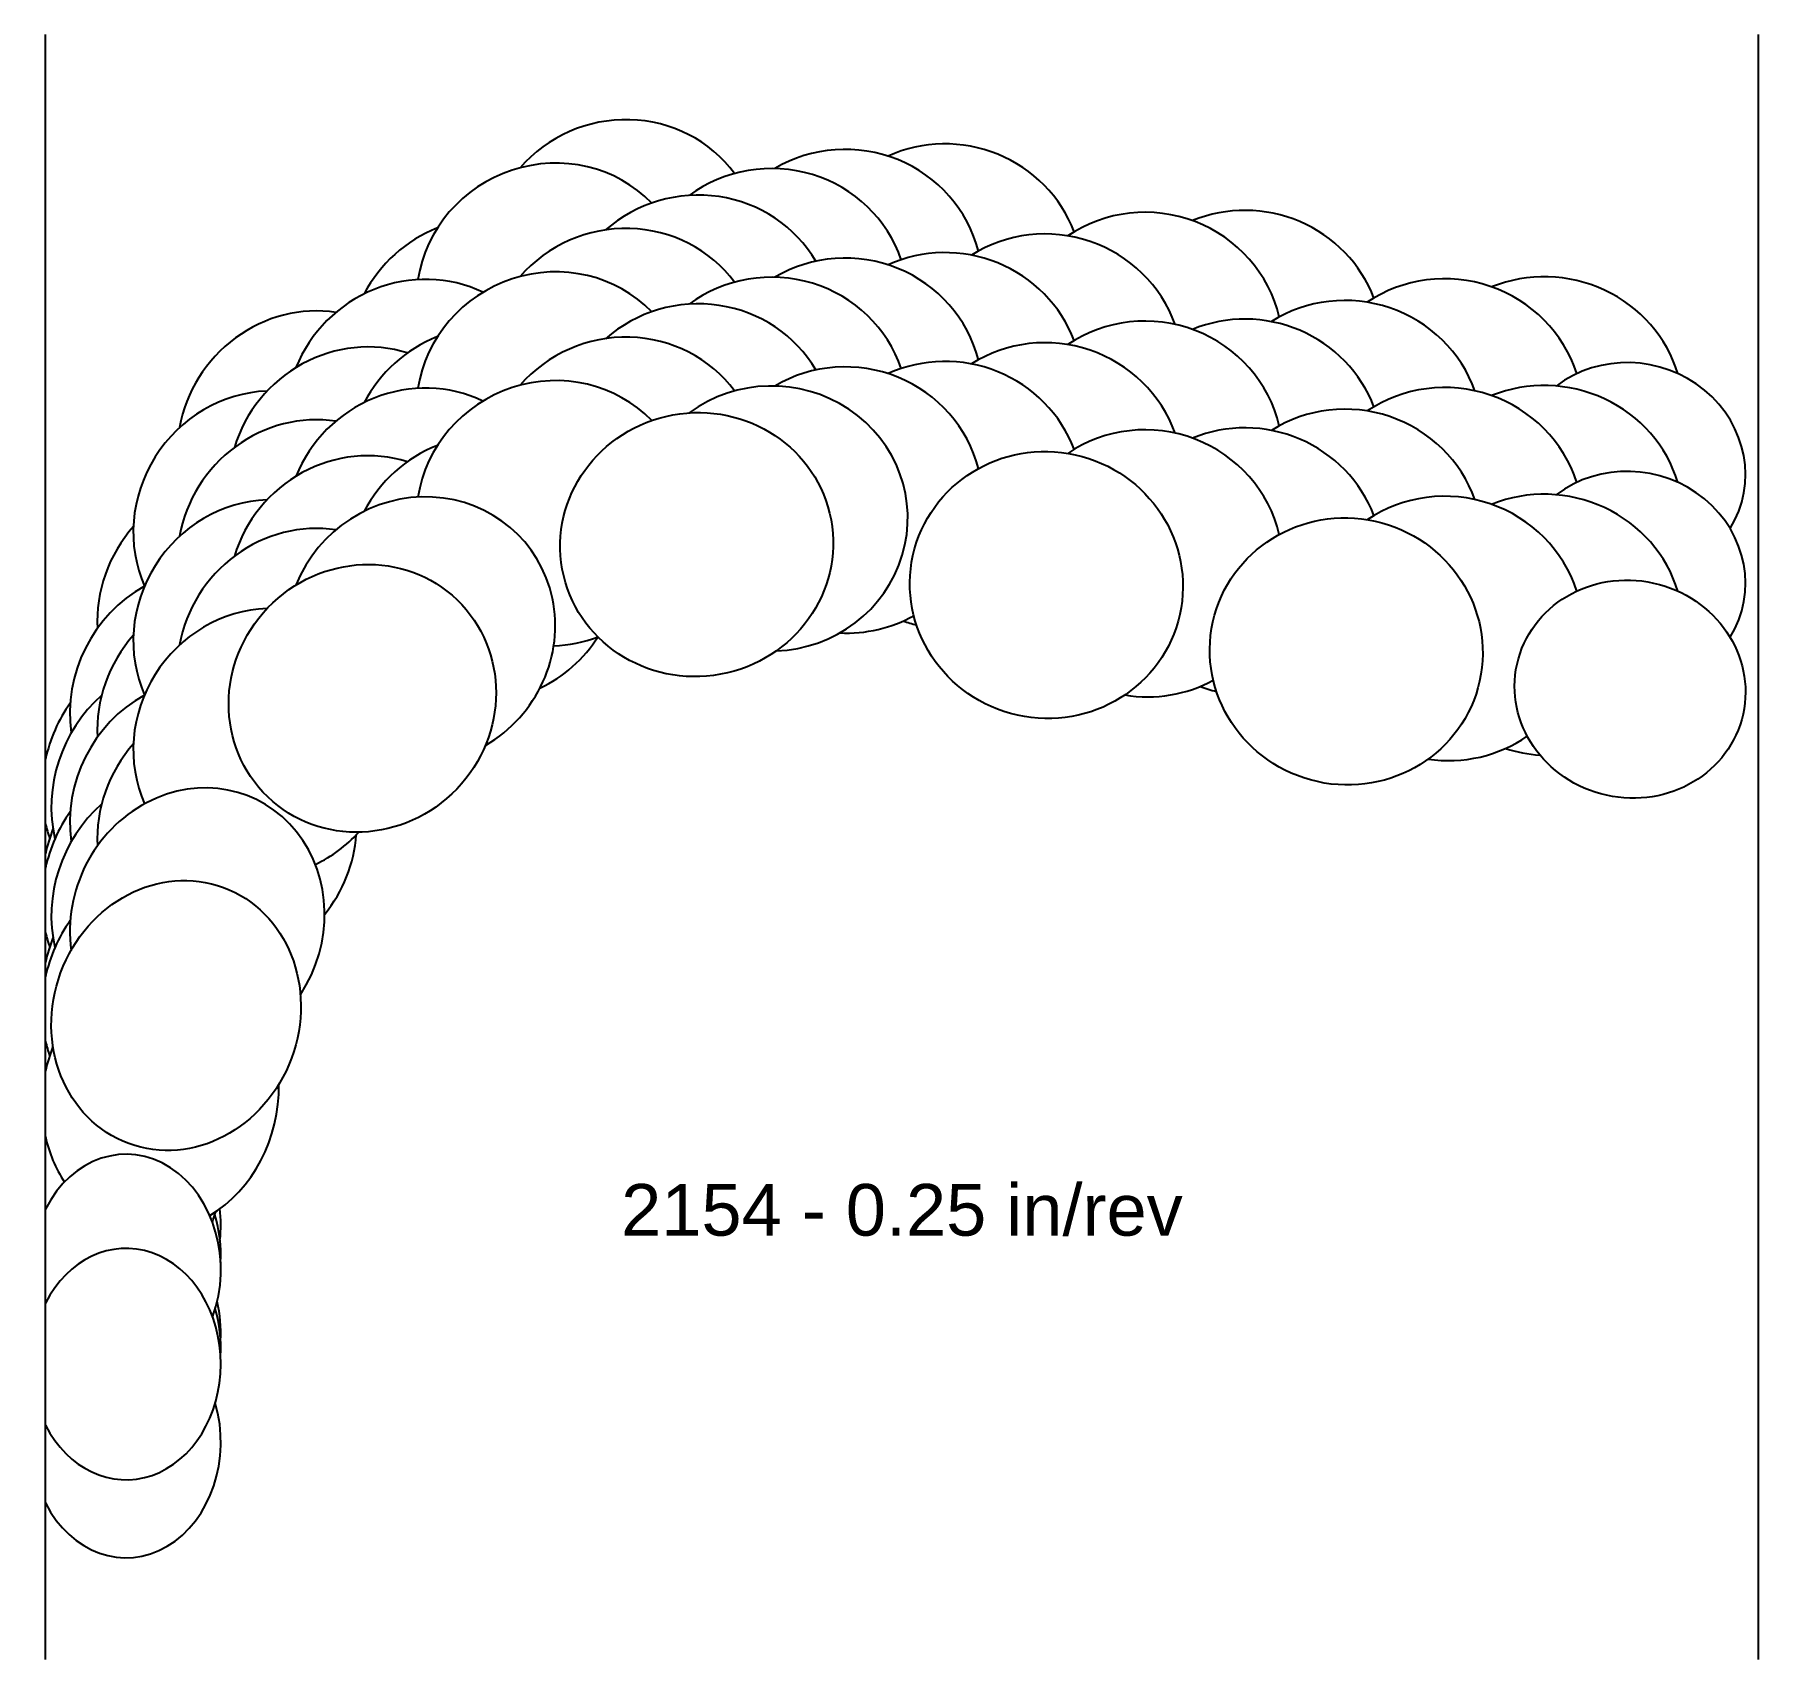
# Model space of a CAD drawing. Header units: inches. Extents: x -3.96 to 0, y -2.64 to 1.1.
import ezdxf
from ezdxf.enums import TextEntityAlignment as Align

# ---------------------------------------------------------------- set-up
doc = ezdxf.new("R2010")
doc.units = ezdxf.units.IN
doc.header["$MEASUREMENT"] = 0
for name, color, linetype, true_color in [('Blade_1', 30, 'Continuous', 0xff7f00), ('Blade_2', 7, 'Continuous', 0xcccc00), ('Blade_3', 7, 'Continuous', 0x00cc00), ('Blade_4', 7, 'Continuous', 0x00cccc), ('Blade_5', 7, 'Continuous', 0x0066cc)]:
    doc.layers.add(name, color=color, linetype=linetype, true_color=true_color)
doc.layers.add('Gage_Line', color=7, linetype='Continuous')
doc.styles.get("Standard").update_dxf_attribs({"font": 'arial.ttf'})

msp = doc.modelspace()

# ---------------------------------------------------------------- linework, layer by layer
at = {"layer": 'Blade_1'}
for centre, major_axis, ratio, start_param, end_param in [((-2.4407, 0.4277), (0.3088, 0.0567), 0.965637, 6.617781, 8.409412), ((-1.6369, 0.3349), (0.3066, -0.068), 0.976296, 6.835488, 8.648047), ((-2.4407, 0.1777), (0.3088, 0.0567), 0.965637, 6.617781, 8.409412), ((-0.9476, 0.1821), (0.3066, -0.068), 0.976296, 6.835106, 8.648137), ((-1.6369, 0.0849), (0.3066, -0.068), 0.976296, 6.835488, 8.648047), ((-3.2091, 0.0743), (0.2176, 0.2264), 0.958219, 6.72622, 8.345922), ((-0.2953, 0.0954), (0.2597, -0.0576), 0.939693, 5.966461, 8.753164), ((-0.9476, -0.0679), (0.3066, -0.068), 0.976296, 6.835106, 8.648137), ((-3.2091, -0.1757), (0.2176, 0.2264), 0.958219, 6.72622, 8.345922), ((-0.2953, -0.1546), (0.2597, -0.0576), 0.939693, 5.966461, 8.753164), ((-3.6373, -0.6548), (0.1089, 0.2945), 0.900782, 7.311964, 8.483642), ((-3.6373, -0.9048), (0.1089, 0.2945), 0.900782, 7.311964, 8.483642), ((-3.7523, -1.7062), (0, 0.266), 0.819152, 4.649023, 5.069751), ((-3.7523, -1.9562), (0, 0.266), 0.819152, 2.125796, 7.298983)]:
    msp.add_ellipse(centre, major_axis=major_axis, ratio=ratio, start_param=start_param, end_param=end_param, dxfattribs=at)
for centre, major_axis, ratio in [((-2.4407, -0.0723), (0.3088, 0.0567), 0.965637), ((-1.6369, -0.1651), (0.3066, -0.068), 0.976296), ((-0.9476, -0.3179), (0.3066, -0.068), 0.976296), ((-3.2091, -0.4257), (0.2176, 0.2264), 0.958219), ((-0.2953, -0.4046), (0.2597, -0.0576), 0.939693), ((-3.6373, -1.1548), (0.1089, 0.2945), 0.900782)]:
    msp.add_ellipse(centre, major_axis=major_axis, ratio=ratio, dxfattribs=at)
at = {"layer": 'Blade_2'}
for centre, major_axis, ratio, start_param, end_param in [((-2.2694, 0.4877), (0.3136, 0.0158), 0.970223, 6.547721, 8.450649), ((-2.2694, 0.2377), (0.3136, 0.0158), 0.970223, 6.547721, 8.450649), ((-3.075, 0.2302), (0.24, 0.2025), 0.963561, 6.690659, 8.358766), ((-3.075, -0.0198), (0.24, 0.2025), 0.963561, 6.690659, 8.358766), ((-2.2694, -0.0123), (0.3136, 0.0158), 0.970223, 4.700517, 8.450649), ((-3.075, -0.2698), (0.24, 0.2025), 0.963561, 4.531338, 8.358766), ((-3.5886, -0.4415), (0.1293, 0.2861), 0.918597, 7.166026, 8.45418), ((-3.5886, -0.6915), (0.1293, 0.2861), 0.918597, 7.166026, 8.45418), ((-3.5886, -0.9415), (0.1293, 0.2861), 0.918597, 4.541527, 8.45418), ((-3.7523, -1.7399), (0, 0.266), 0.819152, 4.293659, 7.298983)]:
    msp.add_ellipse(centre, major_axis=major_axis, ratio=ratio, start_param=start_param, end_param=end_param, dxfattribs=at)
at = {"layer": 'Blade_3'}
for centre, major_axis, ratio, start_param, end_param in [((-2.0979, 0.5303), (0.3128, -0.0274), 0.97437, 6.611072, 8.486314), ((-2.773, 0.4997), (0.2832, 0.1356), 0.964797, 6.59702, 8.841368), ((-1.4071, 0.3847), (0.3066, -0.068), 0.976296, 6.724257, 8.68022), ((-2.9289, 0.3723), (0.2634, 0.1709), 0.964216, 1.365271, 2.103705), ((-2.0979, 0.2803), (0.3128, -0.0274), 0.97437, 6.611072, 8.486314), ((-2.773, 0.2497), (0.2832, 0.1356), 0.964797, 6.59702, 8.841368), ((-0.7172, 0.235), (0.3066, -0.068), 0.965926, 6.795032, 8.684728), ((-1.4071, 0.1347), (0.3066, -0.068), 0.976296, 6.724257, 8.68022), ((-2.9289, 0.1223), (0.2634, 0.1709), 0.964216, 1.365271, 2.103705), ((-2.773, -0.0003), (0.2832, 0.1356), 0.964797, 6.59702, 8.841368), ((-2.0979, 0.0303), (0.3128, -0.0274), 0.97437, 6.611072, 8.486314), ((-3.4334, -0.0284), (0.1697, 0.2642), 0.946694, 6.862077, 8.869053), ((-0.7172, -0.015), (0.3066, -0.068), 0.965926, 6.795032, 8.684728), ((-1.4071, -0.1153), (0.3066, -0.068), 0.976296, 6.724257, 8.68022), ((-2.9289, -0.1277), (0.2634, 0.1709), 0.964216, 1.365271, 2.103705), ((-0.7172, -0.265), (0.3066, -0.068), 0.965926, 6.795032, 8.684728), ((-3.4334, -0.2784), (0.1697, 0.2642), 0.946694, 6.862077, 8.869053), ((-3.5203, -0.232), (0.149, 0.2764), 0.934799, 1.328363, 2.144163), ((-3.4334, -0.5284), (0.1697, 0.2642), 0.946694, 6.862077, 8.869053), ((-2.0979, 0.0303), (0.3128, -0.0274), 0.97437, 4.752918, 5.319293), ((-3.5203, -0.482), (0.149, 0.2764), 0.934799, 1.328363, 2.144163), ((-2.9289, -0.1277), (0.2634, 0.1709), 0.964216, 4.577928, 5.153805), ((-2.773, -0.0003), (0.2832, 0.1356), 0.964797, 4.291597, 4.624905), ((-1.4071, -0.1153), (0.3066, -0.068), 0.976296, 4.767626, 5.438606), ((-0.7172, -0.265), (0.3066, -0.068), 0.965926, 4.787798, 5.556655), ((-3.5203, -0.732), (0.149, 0.2764), 0.934799, 1.328363, 2.144163), ((-3.6732, -0.8394), (0.0664, 0.3069), 0.860493, 7.666125, 7.856983), ((-3.4334, -0.5284), (0.1697, 0.2642), 0.946694, 4.13334, 4.534178), ((-3.5203, -0.732), (0.149, 0.2764), 0.934799, 4.517439, 5.155131), ((-3.6732, -1.0894), (0.0664, 0.3069), 0.860493, 7.666125, 7.856983), ((-3.6732, -1.3394), (0.0664, 0.3069), 0.860493, 7.666125, 7.856983), ((-3.6732, -1.3394), (0.0664, 0.3069), 0.860493, 3.816409, 4.981576), ((-3.6732, -1.3394), (0.0664, 0.3069), 0.860493, 8.343376, 8.726105), ((-3.7523, -1.5201), (0, 0.266), 0.819152, 4.286504, 4.384088), ((-3.7523, -1.6354), (0, 0.266), 0.819152, 4.579007, 4.849455), ((-3.7523, -1.8854), (0, 0.266), 0.819152, 4.649023, 4.989538), ((-3.7523, -2.1354), (0, 0.266), 0.819152, 2.125796, 5.056052)]:
    msp.add_ellipse(centre, major_axis=major_axis, ratio=ratio, start_param=start_param, end_param=end_param, dxfattribs=at)
at = {"layer": 'Blade_4'}
for centre, ratio, start_param, end_param in [((-1.8666, 0.542), 0.976296, 6.854958, 8.508765), ((-1.1774, 0.3892), 0.976296, 6.856945, 8.472601), ((-1.8666, 0.292), 0.976296, 6.854958, 8.508765), ((-0.4866, 0.2433), 0.953717, 6.772814, 8.479209), ((-1.1774, 0.1392), 0.976296, 6.856945, 8.472601), ((-1.8666, 0.042), 0.976296, 6.854958, 8.508765), ((-0.4866, -0.0067), 0.953717, 6.772814, 8.479209), ((-1.1774, -0.1108), 0.976296, 6.856945, 8.472601), ((-0.4866, -0.2567), 0.953717, 6.772814, 8.479209), ((-1.8666, 0.042), 0.976296, 4.602804, 4.704752), ((-1.1774, -0.1108), 0.976296, 4.580871, 4.705105), ((-0.4866, -0.2567), 0.953717, 4.612795, 4.870281)]:
    msp.add_ellipse(centre, major_axis=(0.3066, -0.068), ratio=ratio, start_param=start_param, end_param=end_param, dxfattribs=at)
at = {"layer": 'Blade_5'}
for centre, major_axis, ratio, start_param, end_param in [((-2.6094, 0.6005), (0.2986, 0.0972), 0.965283, 6.593258, 8.410259), ((-2.6094, 0.3505), (0.2986, 0.0972), 0.965283, 6.593258, 8.410259), ((-3.3291, 0.1565), (0.194, 0.2469), 0.952578, 6.777524, 8.364872), ((-2.6094, 0.1005), (0.2986, 0.0972), 0.965283, 6.593258, 8.410259), ((-3.3291, -0.0935), (0.194, 0.2469), 0.952578, 6.777524, 8.364872), ((-3.3291, -0.3435), (0.194, 0.2469), 0.952578, 6.777524, 8.364872), ((-3.6657, -0.6193), (0.0878, 0.3015), 0.881396, 7.478017, 7.932602), ((-3.6657, -0.8693), (0.0878, 0.3015), 0.881396, 7.478017, 7.932602), ((-3.6657, -0.6193), (0.0878, 0.3015), 0.881396, 8.413827, 8.52984), ((-3.6657, -1.1193), (0.0878, 0.3015), 0.881396, 7.478017, 7.932602), ((-3.6657, -0.8693), (0.0878, 0.3015), 0.881396, 8.413827, 8.52984), ((-3.6657, -1.1193), (0.0878, 0.3015), 0.881396, 8.413827, 8.52984), ((-3.7523, -1.9191), (0, 0.266), 0.819152, 4.64267, 5.056052)]:
    msp.add_ellipse(centre, major_axis=major_axis, ratio=ratio, start_param=start_param, end_param=end_param, dxfattribs=at)
at = {"layer": 'Gage_Line'}
for p, q in [((-3.9375, -2.6354), (-3.9375, 1.1005)), ((0, -2.6354), (0, 1.1005))]:
    msp.add_line(p, q, dxfattribs=at)

# ---------------------------------------------------------------- texts
msp.add_text('2154 - 0.25 in/rev', height=0.11875).set_placement((-1.9688, -1.6016), align=Align.MIDDLE_CENTER)

doc.saveas('drawing.dxf')
